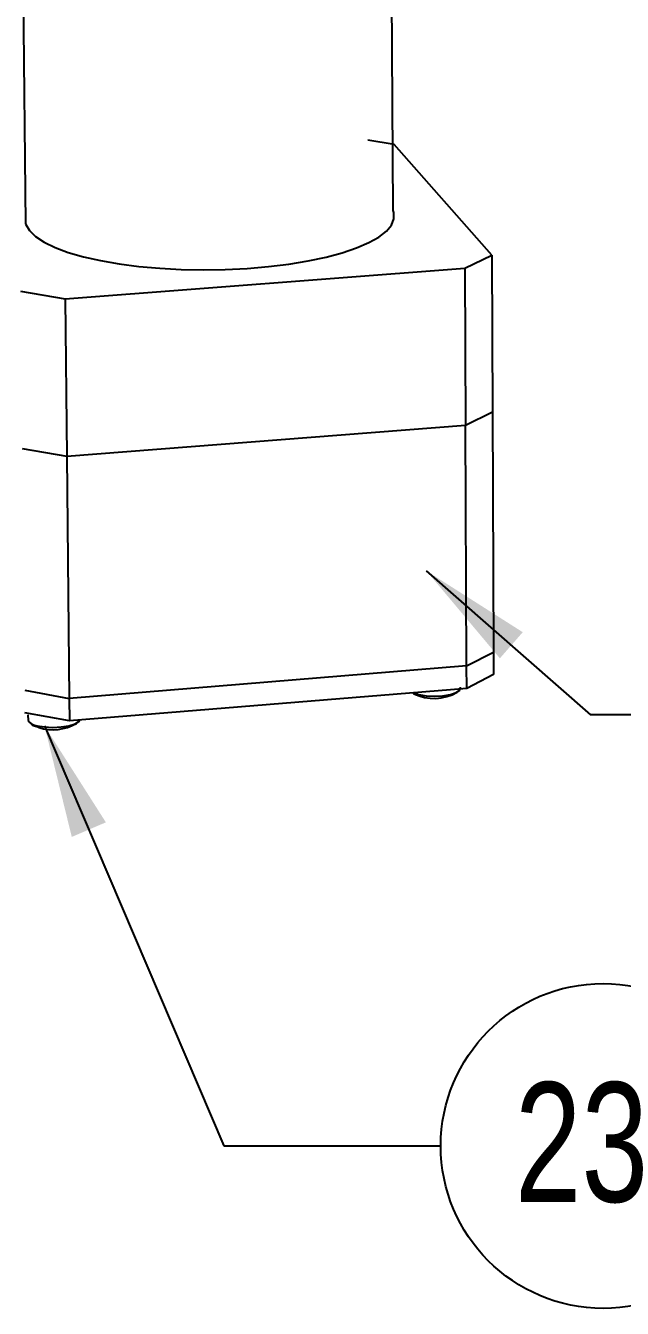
# Model space of a CAD drawing. Header units: millimetres. Extents: x 0 to 279, y 0 to 216.
# Drawn here: x 64.86 to 82.34, y 108.79 to 146.34 of the extents above; entities that cross this region are included whole.
import ezdxf

# ---------------------------------------------------------------- set-up
doc = ezdxf.new("R2010")
doc.units = ezdxf.units.MM
doc.layers.add('DIM', color=1, linetype='Continuous')
doc.styles.add('SLDTEXTSTYLE0', font='TXT', dxfattribs={"width": 0.75})
doc.dimstyles.new('SLDDIMSTYLE1', dxfattribs={"dimtxt": 0.18, "dimasz": 3.302, "dimexe": 0, "dimexo": 0.0625, "dimgap": 0, "dimtad": 0, "dimtih": 1, "dimtoh": 1, "dimdec": 0, "dimrnd": 1e-09, "dimzin": 0, "dimdsep": 46, "dimtxsty": 'Standard', "dimsah": 1, "dimcen": 0.09, "dimadec": 0, "dimazin": 0, "dimtfac": 3.302, "dimtdec": 0, "dimtofl": 0, "dimtmove": 0, "dimatfit": 3, "dimfxl": 0, "dimfrac": 2, "dimtolj": 1, "dimtzin": 0, "dimarcsym": 0})

# ---------------------------------------------------------------- blocks, each defined once
blk = doc.blocks.new('SW_NOTE_16')
at = {"layer": 'DIM', "color": 0}
blk.add_circle((4.755, 0), 4.755, dxfattribs=at)
at = {"layer": 'DIM', "color": 0, "insert": (2.169, 1.863), "char_height": 3.5, "attachment_point": 1, "style": 'SLDTEXTSTYLE0'}
blk.add_mtext('23', dxfattribs=at)

msp = doc.modelspace()

# ---------------------------------------------------------------- linework, layer by layer
at = {"color": 7, "linetype": 'Continuous', "lineweight": 25}
for p, q in [((75.628, 140.927), (75.527, 158.525)), ((64.675, 158.18), (64.864, 140.545)), ((75.653, 142.859), (74.885, 142.985)), ((78.514, 139.619), (75.653, 142.859)), ((77.722, 139.237), (78.514, 139.619)), ((78.514, 139.619), (78.534, 135.039)), ((66.024, 138.344), (77.722, 139.237)), ((77.722, 139.237), (77.744, 134.649)), ((64.712, 138.567), (66.024, 138.344)), ((66.024, 138.344), (66.071, 133.734)), ((77.744, 134.649), (78.534, 135.039)), ((78.534, 135.039), (78.565, 128)), ((66.071, 133.734), (77.744, 134.649)), ((77.777, 127.595), (77.744, 134.649)), ((64.762, 133.962), (66.071, 133.734)), ((66.071, 133.734), (66.143, 126.647)), ((77.777, 127.595), (78.565, 128)), ((78.565, 128), (78.568, 127.345)), ((77.777, 127.595), (66.143, 126.647)), ((77.78, 126.939), (77.777, 127.595)), ((78.568, 127.345), (77.78, 126.939)), ((77.78, 126.939), (66.15, 125.988)), ((77.594, 126.971), (77.594, 126.974)), ((64.838, 126.884), (66.143, 126.647)), ((66.143, 126.647), (66.15, 125.988)), ((76.188, 126.815), (76.227, 126.779)), ((77.505, 126.827), (77.579, 126.894)), ((66.15, 125.988), (64.845, 126.225)), ((64.933, 126.16), (64.935, 126.001)), ((64.998, 125.927), (65.068, 125.865)), ((66.355, 125.915), (66.428, 125.983))]:
    msp.add_line(p, q, dxfattribs=at)
at = {"color": 7, "linetype": 'Continuous', "lineweight": 25, "flags": 128}
for points in [[(64.978, 140.342), (65.157, 140.168), (65.409, 140.003), (65.729, 139.847), (66.114, 139.704), (66.558, 139.575), (67.055, 139.462), (67.598, 139.368), (68.178, 139.292), (68.789, 139.238), (69.42, 139.204), (70.064, 139.192), (70.71, 139.202), (71.349, 139.234), (71.973, 139.287), (72.572, 139.361), (73.137, 139.454), (73.661, 139.565), (74.136, 139.692), (74.555, 139.835), (74.913, 139.989), (75.205, 140.154), (75.427, 140.327), (75.575, 140.505), (75.648, 140.687), (75.645, 140.868), (75.628, 140.927)], [(64.864, 140.545), (64.873, 140.52), (64.978, 140.342)], [(76.203, 126.816), (76.209, 126.813), (76.376, 126.758), (76.594, 126.722), (76.84, 126.711), (77.085, 126.724), (77.305, 126.762), (77.474, 126.818), (77.574, 126.889), (77.596, 126.965), (77.594, 126.971)], [(65.25, 125.793), (65.098, 125.847), (65.068, 125.865)], [(65.2, 125.847), (65.415, 125.81), (65.66, 125.797), (65.908, 125.809), (66.133, 125.846), (66.31, 125.902), (66.419, 125.972), (66.447, 126.018)]]:
    msp.add_lwpolyline(points, dxfattribs=at)
at = {"color": 7, "linetype": 'Continuous', "lineweight": 25}
for centre, radius, start, end in [((76.82, 128.026), 1.381, 244.5561, 299.741), ((65.206, 126.161), 0.315, 210.6009, 268.9909), ((65.664, 127.105), 1.376, 252.4977, 300.171)]:
    msp.add_arc(centre, radius, start, end, dxfattribs=at)
at = {"layer": 'DIM', "flags": 128}
msp.add_lwpolyline([(87.768, 126.16), (81.418, 126.16), (76.602, 130.377)], dxfattribs=at)
at = {"layer": 'DIM'}
msp.add_solid([(76.602, 130.377), (78.751, 127.819), (79.421, 128.584)], dxfattribs=at)

# ---------------------------------------------------------------- block references
msp.add_blockref('SW_NOTE_16', (77.02, 113.543), dxfattribs=at)

# ---------------------------------------------------------------- leaders
msp.add_leader([(65.417, 125.84), (70.67, 113.543), (77.02, 113.543)], dimstyle='SLDDIMSTYLE1', dxfattribs=at)

doc.saveas('drawing.dxf')
